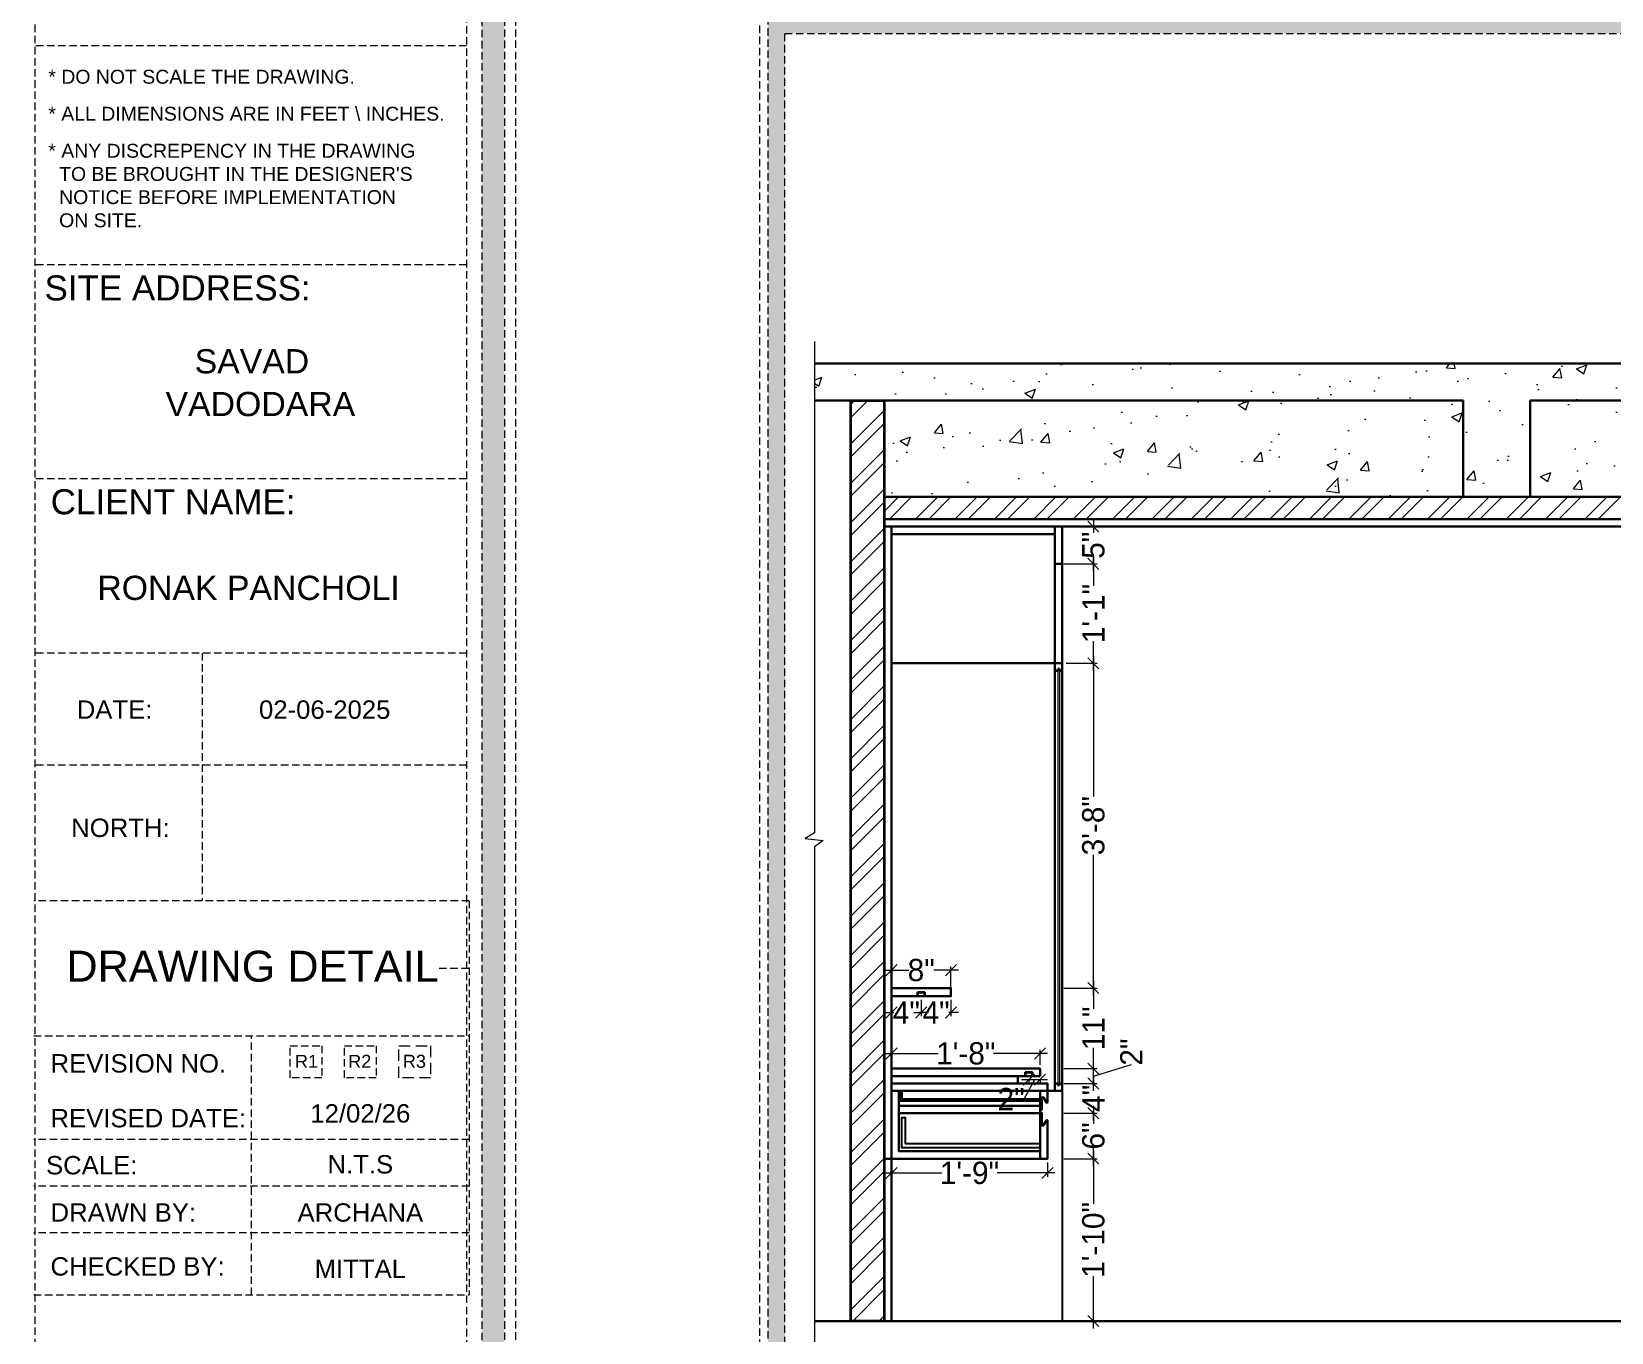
# Model space of a CAD drawing. Header units: millimetres. Extents: x 56222 to 3066687, y -650199 to -121287.
# Drawn here: x 141354.9 to 141567.7, y -185314.8 to -185139.6 of the extents above; entities that cross this region are included whole.
import ezdxf
from ezdxf.enums import TextEntityAlignment as Align

# ---------------------------------------------------------------- set-up
doc = ezdxf.new("R2010")
doc.units = ezdxf.units.MM
doc.header["$MEASUREMENT"] = 0
doc.header["$PDMODE"] = 35
doc.linetypes.add('DASHED', pattern=[0.75, 0.5, -0.25])
doc.linetypes.add('DASHEDX2', pattern=[1.5, 1, -0.5])
doc.layers.get('Defpoints').update_dxf_attribs({"color": 220})
doc.layers.add('AR HATCH-7', color=7, linetype='Continuous')
doc.layers.add('str coll', color=6, linetype='Continuous')
for name, color, linetype, lineweight in [('Dimension', 10, 'DASHEDX2', 20), ('FURNITURE', 32, 'Continuous', 9), ('furniture dimensions', 1, 'DASHED', 0), ('FURNITURE-1', 252, 'Continuous', 13), ('NAME PLATE', 7, 'Continuous', 25), ('SECTION ( SLAB PLine )', 104, 'Continuous', 30), ('Text', 7, 'Continuous', 15), ('wall', 7, 'Continuous', 30)]:
    doc.layers.add(name, color=color, linetype=linetype, lineweight=lineweight)
doc.layers.add('hatch', color=250, linetype='Continuous', lineweight=9, transparency=0.5)
doc.styles.add('Arial', font='arial.ttf')
doc.styles.add('century g', font='GOTHIC.TTF')
doc.dimstyles.new('Archana', dxfattribs={"dimtxt": 2, "dimasz": 0.75, "dimexe": 0.5, "dimexo": 0.5, "dimgap": 0, "dimtad": 0, "dimzin": 0, "dimdsep": 46, "dimlunit": 4, "dimtxsty": 'century g', "dimblk": 'OBLIQUE', "dimcen": 0, "dimdle": 1, "dimclrd": 256, "dimclre": 256, "dimclrt": 256, "dimadec": 0, "dimazin": 0, "dimtfac": 1, "dimtofl": 0, "dimtmove": 1, "dimatfit": 3, "dimfxl": 1, "dimfxlon": 1, "dimtolj": 1, "dimtzin": 0, "dimlwd": -1, "dimlwe": -1, "dimarcsym": 0})
pattern_1 = [(50, (2126.145, -1072.946), (14.34520365, -1.2550427), [1.5, -16.5]), (355, (2126.145, -1072.946), (-2.7750267, 15.0438427), [1.2, -13.2]), (100.4514445, (2127.34, -1073.051), (11.5701769, 13.7887998), [1.2748038, -14.0228422]), (46.1842, (2126.145, -1068.946), (21.3448266, -3.3103856), [2.25, -24.75]), (96.635635, (2127.924, -1069.222), (18.693239, 19.482372), [1.9122068, -21.0342752]), (351.184164, (2126.145, -1068.946), (18.693239, 19.482372), [1.8, -19.8]), (21, (2128.145, -1069.946), (11.93814104, -8.0523778), [1.5, -16.5]), (326, (2128.145, -1069.946), (4.8663066, 14.5030009), [1.2, -13.2]), (71.451445, (2129.14, -1070.617), (16.8044475, 6.45062306), [1.2748038, -14.0228422]), (37.5, (2126.145, -1072.9465), (0.24319711, 6.65787708), [0, -13.04, 0, -13.4, 0, -13.25]), (7.5, (2126.145, -1072.9465), (5.26139075, 7.88823424), [0, -7.64, 0, -12.74, 0, -5.05]), (327.5, (2121.685, -1072.9465), (10.67644872, -0.45109743), [0, -5, 0, -15.6, 0, -20.7]), (317.5, (2119.685, -1072.946), (11.6637234, 2.00209965), [0, -6.5, 0, -10.36, 0, -14.7])]

# ---------------------------------------------------------------- blocks, each defined once
blk = doc.blocks.new('aggerg')
at = {"layer": 'Dimension', "color": 42, "true_color": 0xd39e00}
blk.add_lwpolyline([(-1.41, 1.41), (1.41, 1.41), (1.41, -1.41), (-1.41, -1.41)], close=True, dxfattribs=at)
at = {"layer": 'NAME PLATE', "lineweight": 0, "insert": (-0.03, 0.62), "char_height": 1.151, "width": 2.2458, "attachment_point": 2, "style": 'Arial'}
blk.add_mtext('R3', dxfattribs=at)
blk = doc.blocks.new('_Oblique')
at = {"layer": 'wall', "color": 0, "lineweight": -2}
blk.add_line((-0.5, -0.5), (0.5, 0.5), dxfattribs=at)
blk = doc.blocks.new('*D547')
at = {"layer": 'Defpoints', "color": 0, "linetype": 'Continuous', "lineweight": 30, "transparency": 16777216}
for p in [(141470.73, -185291.4, 0.13), (141491.73, -185291.4, 0.13), (141491.73, -185293.32)]:
    blk.add_point(p, dxfattribs=at)
at = {"layer": 'furniture dimensions', "color": 5, "linetype": 'ByBlock', "transparency": 16777216}
blk.add_line((141470.73, -185291.9), (141470.73, -185293.82), dxfattribs=at)
at = {"layer": 'furniture dimensions', "color": 5, "linetype": 'Continuous', "transparency": 16777216}
for p, q in [((141491.73, -185291.9), (141491.73, -185293.82)), ((141469.73, -185293.32), (141477.51, -185293.32)), ((141492.73, -185293.32), (141484.95, -185293.32))]:
    blk.add_line(p, q, dxfattribs=at)
at = {"layer": 'furniture dimensions', "color": 5, "linetype": 'Continuous', "transparency": 16777216, "xscale": 1.5, "yscale": 1.5, "zscale": 1.5, "rotation": 180}
blk.add_blockref('_Oblique', (141470.73, -185293.32), dxfattribs=at)
at = {"layer": 'furniture dimensions', "color": 5, "linetype": 'Continuous', "transparency": 16777216, "xscale": 1.5, "yscale": 1.5, "zscale": 1.5}
blk.add_blockref('_Oblique', (141491.73, -185293.32), dxfattribs=at)
at = {"layer": 'furniture dimensions', "linetype": 'Continuous', "lineweight": 0, "transparency": 16777216, "insert": (141481.23, -185293.32), "char_height": 3, "attachment_point": 5, "style": 'century g'}
blk.add_mtext('\\A1;1\'-9"', dxfattribs=at)
blk = doc.blocks.new('*D548')
at = {"layer": 'Defpoints', "color": 0, "linetype": 'Continuous', "lineweight": 30, "transparency": 16777216}
for p in [(141491.73, -185291.4, 0.13), (141491.73, -185313.26, 0.13), (141497.92, -185313.26)]:
    blk.add_point(p, dxfattribs=at)
at = {"layer": 'furniture dimensions', "color": 5, "linetype": 'Continuous', "transparency": 16777216}
for p, q in [((141497.92, -185290.4), (141497.92, -185297.46)), ((141497.92, -185314.26), (141497.92, -185307.21)), ((141493.92, -185313.26), (141498.42, -185313.26))]:
    blk.add_line(p, q, dxfattribs=at)
at = {"layer": 'furniture dimensions', "color": 5, "linetype": 'ByBlock', "transparency": 16777216}
blk.add_line((141493.92, -185291.4), (141498.42, -185291.4), dxfattribs=at)
at = {"layer": 'furniture dimensions', "color": 5, "linetype": 'Continuous', "transparency": 16777216, "xscale": 1.5, "yscale": 1.5, "zscale": 1.5}
for p, rotation in [((141497.92, -185291.4), 90), ((141497.92, -185313.26), 270)]:
    blk.add_blockref('_Oblique', p, dxfattribs=dict(at, rotation=rotation))
at = {"layer": 'furniture dimensions', "linetype": 'Continuous', "lineweight": 0, "transparency": 16777216, "insert": (141497.92, -185302.33), "char_height": 3, "attachment_point": 5, "rotation": 90, "style": 'century g'}
blk.add_mtext('\\A1;1\'-10"', dxfattribs=at)
blk = doc.blocks.new('*D549')
at = {"layer": 'Defpoints', "color": 0, "linetype": 'Continuous', "lineweight": 30, "transparency": 16777216}
for p in [(141490.98, -185285.26, 0.13), (141497.92, -185285.26), (141491.73, -185291.4, 0.13)]:
    blk.add_point(p, dxfattribs=at)
at = {"layer": 'furniture dimensions', "color": 5, "linetype": 'Continuous', "transparency": 16777216}
for p, q in [((141497.92, -185284.26), (141497.92, -185286.72)), ((141493.92, -185285.26), (141498.42, -185285.26)), ((141497.92, -185292.4), (141497.92, -185289.94))]:
    blk.add_line(p, q, dxfattribs=at)
at = {"layer": 'furniture dimensions', "color": 5, "linetype": 'ByBlock', "transparency": 16777216}
blk.add_line((141493.92, -185291.4), (141498.42, -185291.4), dxfattribs=at)
at = {"layer": 'furniture dimensions', "color": 5, "linetype": 'Continuous', "transparency": 16777216, "xscale": 1.5, "yscale": 1.5, "zscale": 1.5}
for p, rotation in [((141497.92, -185285.26), 90), ((141497.92, -185291.4), 270)]:
    blk.add_blockref('_Oblique', p, dxfattribs=dict(at, rotation=rotation))
at = {"layer": 'furniture dimensions', "linetype": 'Continuous', "lineweight": 0, "transparency": 16777216, "insert": (141497.92, -185288.33), "char_height": 3, "attachment_point": 5, "rotation": 90, "style": 'century g'}
blk.add_mtext('\\A1;6"', dxfattribs=at)
blk = doc.blocks.new('*D550')
at = {"layer": 'Defpoints', "color": 0, "linetype": 'Continuous', "lineweight": 30, "transparency": 16777216}
for p in [(141488.07, -185281.26), (141497.92, -185281.26), (141488.07, -185285.26)]:
    blk.add_point(p, dxfattribs=at)
at = {"layer": 'furniture dimensions', "color": 5, "linetype": 'Continuous', "transparency": 16777216}
for p, q in [((141493.92, -185281.26), (141498.42, -185281.26)), ((141497.92, -185280.26), (141497.92, -185281.56)), ((141497.92, -185286.26), (141497.92, -185284.96))]:
    blk.add_line(p, q, dxfattribs=at)
at = {"layer": 'furniture dimensions', "color": 5, "linetype": 'ByBlock', "transparency": 16777216}
blk.add_line((141493.92, -185285.26), (141498.42, -185285.26), dxfattribs=at)
at = {"layer": 'furniture dimensions', "color": 5, "linetype": 'Continuous', "transparency": 16777216, "xscale": 1.5, "yscale": 1.5, "zscale": 1.5}
for p, rotation in [((141497.92, -185281.26), 90), ((141497.92, -185285.26), 270)]:
    blk.add_blockref('_Oblique', p, dxfattribs=dict(at, rotation=rotation))
at = {"layer": 'furniture dimensions', "linetype": 'Continuous', "lineweight": 0, "transparency": 16777216, "insert": (141497.92, -185283.26), "char_height": 3, "attachment_point": 5, "rotation": 90, "style": 'century g'}
blk.add_mtext('\\A1;4"', dxfattribs=at)
blk = doc.blocks.new('*D551')
at = {"layer": 'Defpoints', "color": 0, "linetype": 'Continuous', "lineweight": 30, "transparency": 16777216}
for p in [(141483.57, -185279.26), (141497.92, -185279.26), (141483.57, -185281.26)]:
    blk.add_point(p, dxfattribs=at)
at = {"layer": 'furniture dimensions', "color": 5, "linetype": 'Continuous', "transparency": 16777216}
for p, q in [((141493.92, -185279.26), (141498.42, -185279.26)), ((141497.92, -185282.26), (141497.92, -185278.26)), ((141497.92, -185280.26), (141503.03, -185278.72))]:
    blk.add_line(p, q, dxfattribs=at)
at = {"layer": 'furniture dimensions', "color": 5, "linetype": 'ByBlock', "transparency": 16777216}
blk.add_line((141493.92, -185281.26), (141498.42, -185281.26), dxfattribs=at)
at = {"layer": 'furniture dimensions', "color": 5, "linetype": 'Continuous', "transparency": 16777216, "xscale": 1.5, "yscale": 1.5, "zscale": 1.5}
for p, rotation in [((141497.92, -185279.26), 90), ((141497.92, -185281.26), 270)]:
    blk.add_blockref('_Oblique', p, dxfattribs=dict(at, rotation=rotation))
at = {"layer": 'furniture dimensions', "linetype": 'Continuous', "lineweight": 0, "transparency": 16777216, "insert": (141503.03, -185277.03), "char_height": 3, "attachment_point": 5, "rotation": 90, "style": 'century g'}
blk.add_mtext('\\A1;2"', dxfattribs=at)
blk = doc.blocks.new('*D552')
at = {"layer": 'Defpoints', "color": 0, "linetype": 'Continuous', "lineweight": 30, "transparency": 16777216}
for p in [(141478.73, -185268.41), (141497.92, -185268.41), (141483.57, -185279.26)]:
    blk.add_point(p, dxfattribs=at)
at = {"layer": 'furniture dimensions', "color": 5, "linetype": 'Continuous', "transparency": 16777216}
for p, q in [((141493.92, -185268.41), (141498.42, -185268.41)), ((141497.92, -185267.41), (141497.92, -185271.22)), ((141497.92, -185280.26), (141497.92, -185276.45))]:
    blk.add_line(p, q, dxfattribs=at)
at = {"layer": 'furniture dimensions', "color": 5, "linetype": 'ByBlock', "transparency": 16777216}
blk.add_line((141493.92, -185279.26), (141498.42, -185279.26), dxfattribs=at)
at = {"layer": 'furniture dimensions', "color": 5, "linetype": 'Continuous', "transparency": 16777216, "xscale": 1.5, "yscale": 1.5, "zscale": 1.5}
for p, rotation in [((141497.92, -185268.41), 90), ((141497.92, -185279.26), 270)]:
    blk.add_blockref('_Oblique', p, dxfattribs=dict(at, rotation=rotation))
at = {"layer": 'furniture dimensions', "linetype": 'Continuous', "lineweight": 0, "transparency": 16777216, "insert": (141497.92, -185273.84), "char_height": 3, "attachment_point": 5, "rotation": 90, "style": 'century g'}
blk.add_mtext('\\A1;11"', dxfattribs=at)
blk = doc.blocks.new('*D553')
at = {"layer": 'Defpoints', "color": 0, "linetype": 'Continuous', "lineweight": 30, "transparency": 16777216}
for p in [(141493.73, -185224.66, 0.13), (141497.92, -185224.66), (141493.92, -185268.41, 0.13)]:
    blk.add_point(p, dxfattribs=at)
at = {"layer": 'furniture dimensions', "color": 5, "linetype": 'Continuous', "transparency": 16777216}
for p, q in [((141494.23, -185224.66), (141498.42, -185224.66)), ((141497.92, -185223.66), (141497.92, -185242.59)), ((141497.92, -185269.41), (141497.92, -185250.48))]:
    blk.add_line(p, q, dxfattribs=at)
at = {"layer": 'furniture dimensions', "color": 5, "linetype": 'ByBlock', "transparency": 16777216}
blk.add_line((141494.42, -185268.41), (141498.42, -185268.41), dxfattribs=at)
at = {"layer": 'furniture dimensions', "color": 5, "linetype": 'Continuous', "transparency": 16777216, "xscale": 1.5, "yscale": 1.5, "zscale": 1.5}
for p, rotation in [((141497.92, -185224.66), 90), ((141497.92, -185268.41), 270)]:
    blk.add_blockref('_Oblique', p, dxfattribs=dict(at, rotation=rotation))
at = {"layer": 'furniture dimensions', "linetype": 'Continuous', "lineweight": 0, "transparency": 16777216, "insert": (141497.92, -185246.54), "char_height": 3, "attachment_point": 5, "rotation": 90, "style": 'century g'}
blk.add_mtext('\\A1;3\'-8"', dxfattribs=at)
blk = doc.blocks.new('*D554')
at = {"layer": 'Defpoints', "color": 0, "linetype": 'Continuous', "lineweight": 30, "transparency": 16777216}
for p in [(141493.73, -185211.26, 0.13), (141497.92, -185211.26), (141493.73, -185224.66, 0.13)]:
    blk.add_point(p, dxfattribs=at)
at = {"layer": 'furniture dimensions', "color": 5, "linetype": 'Continuous', "transparency": 16777216}
for p, q in [((141494.23, -185211.26), (141498.42, -185211.26)), ((141497.92, -185210.26), (141497.92, -185214.24)), ((141497.92, -185225.66), (141497.92, -185221.68))]:
    blk.add_line(p, q, dxfattribs=at)
at = {"layer": 'furniture dimensions', "color": 5, "linetype": 'ByBlock', "transparency": 16777216}
blk.add_line((141494.23, -185224.66), (141498.42, -185224.66), dxfattribs=at)
at = {"layer": 'furniture dimensions', "color": 5, "linetype": 'Continuous', "transparency": 16777216, "xscale": 1.5, "yscale": 1.5, "zscale": 1.5}
for p, rotation in [((141497.92, -185211.26), 90), ((141497.92, -185224.66), 270)]:
    blk.add_blockref('_Oblique', p, dxfattribs=dict(at, rotation=rotation))
at = {"layer": 'furniture dimensions', "linetype": 'Continuous', "lineweight": 0, "transparency": 16777216, "insert": (141497.92, -185217.96), "char_height": 3, "attachment_point": 5, "rotation": 90, "style": 'century g'}
blk.add_mtext('\\A1;1\'-1"', dxfattribs=at)
blk = doc.blocks.new('*D555')
at = {"layer": 'Defpoints', "color": 0, "linetype": 'Continuous', "lineweight": 30, "transparency": 16777216}
for p in [(141493.23, -185206.26, 0.13), (141497.92, -185206.26), (141493.23, -185211.26, 0.13)]:
    blk.add_point(p, dxfattribs=at)
at = {"layer": 'furniture dimensions', "color": 5, "linetype": 'Continuous', "transparency": 16777216}
for p, q in [((141497.92, -185205.26), (141497.92, -185207.09)), ((141493.92, -185206.26), (141498.42, -185206.26)), ((141497.92, -185212.26), (141497.92, -185210.43))]:
    blk.add_line(p, q, dxfattribs=at)
at = {"layer": 'furniture dimensions', "color": 5, "linetype": 'ByBlock', "transparency": 16777216}
blk.add_line((141493.92, -185211.26), (141498.42, -185211.26), dxfattribs=at)
at = {"layer": 'furniture dimensions', "color": 5, "linetype": 'Continuous', "transparency": 16777216, "xscale": 1.5, "yscale": 1.5, "zscale": 1.5}
for p, rotation in [((141497.92, -185206.26), 90), ((141497.92, -185211.26), 270)]:
    blk.add_blockref('_Oblique', p, dxfattribs=dict(at, rotation=rotation))
at = {"layer": 'furniture dimensions', "linetype": 'Continuous', "lineweight": 0, "transparency": 16777216, "insert": (141497.92, -185208.76), "char_height": 3, "attachment_point": 5, "rotation": 90, "style": 'century g'}
blk.add_mtext('\\A1;5"', dxfattribs=at)
blk = doc.blocks.new('*D685')
at = {"layer": 'Defpoints', "color": 0, "linetype": 'Continuous', "lineweight": 30, "transparency": 16777216}
for p in [(141478.73, -185266), (141470.73, -185269.51, 0.13), (141478.73, -185269.51, 0.13)]:
    blk.add_point(p, dxfattribs=at)
at = {"layer": 'furniture dimensions', "color": 5, "linetype": 'Continuous', "transparency": 16777216}
for p, q in [((141469.73, -185266), (141473.05, -185266)), ((141479.73, -185266), (141476.41, -185266)), ((141478.73, -185269.01), (141478.73, -185265.5))]:
    blk.add_line(p, q, dxfattribs=at)
at = {"layer": 'furniture dimensions', "color": 5, "linetype": 'ByBlock', "transparency": 16777216}
blk.add_line((141470.73, -185269.01), (141470.73, -185265.5), dxfattribs=at)
at = {"layer": 'furniture dimensions', "color": 5, "linetype": 'Continuous', "transparency": 16777216, "xscale": 1.5, "yscale": 1.5, "zscale": 1.5, "rotation": 180}
blk.add_blockref('_Oblique', (141470.73, -185266), dxfattribs=at)
at = {"layer": 'furniture dimensions', "color": 5, "linetype": 'Continuous', "transparency": 16777216, "xscale": 1.5, "yscale": 1.5, "zscale": 1.5}
blk.add_blockref('_Oblique', (141478.73, -185266), dxfattribs=at)
at = {"layer": 'furniture dimensions', "linetype": 'Continuous', "lineweight": 0, "transparency": 16777216, "insert": (141474.73, -185266), "char_height": 3, "attachment_point": 5, "style": 'century g'}
blk.add_mtext('\\A1;8"', dxfattribs=at)
blk = doc.blocks.new('*D686')
at = {"layer": 'Defpoints', "color": 0, "linetype": 'Continuous', "lineweight": 30, "transparency": 16777216}
for p in [(141470.73, -185269.51, 0.13), (141474.73, -185269.51, 0.13), (141474.73, -185271.7)]:
    blk.add_point(p, dxfattribs=at)
at = {"layer": 'furniture dimensions', "color": 5, "linetype": 'ByBlock', "transparency": 16777216}
blk.add_line((141470.73, -185270.01), (141470.73, -185272.2), dxfattribs=at)
at = {"layer": 'furniture dimensions', "color": 5, "linetype": 'Continuous', "transparency": 16777216}
for p, q in [((141474.73, -185270.01), (141474.73, -185272.2)), ((141469.73, -185271.7), (141471.03, -185271.7)), ((141475.73, -185271.7), (141474.43, -185271.7))]:
    blk.add_line(p, q, dxfattribs=at)
at = {"layer": 'furniture dimensions', "color": 5, "linetype": 'Continuous', "transparency": 16777216, "xscale": 1.5, "yscale": 1.5, "zscale": 1.5, "rotation": 180}
blk.add_blockref('_Oblique', (141470.73, -185271.7), dxfattribs=at)
at = {"layer": 'furniture dimensions', "color": 5, "linetype": 'Continuous', "transparency": 16777216, "xscale": 1.5, "yscale": 1.5, "zscale": 1.5}
blk.add_blockref('_Oblique', (141474.73, -185271.7), dxfattribs=at)
at = {"layer": 'furniture dimensions', "linetype": 'Continuous', "lineweight": 0, "transparency": 16777216, "insert": (141472.73, -185271.7), "char_height": 3, "attachment_point": 5, "style": 'century g'}
blk.add_mtext('\\A1;4"', dxfattribs=at)
blk = doc.blocks.new('*D687')
at = {"layer": 'Defpoints', "color": 0, "linetype": 'Continuous', "lineweight": 30, "transparency": 16777216}
for p in [(141474.73, -185269.51, 0.13), (141478.73, -185269.51, 0.13), (141478.73, -185271.7)]:
    blk.add_point(p, dxfattribs=at)
at = {"layer": 'furniture dimensions', "color": 5, "linetype": 'ByBlock', "transparency": 16777216}
blk.add_line((141474.73, -185270.01), (141474.73, -185272.2), dxfattribs=at)
at = {"layer": 'furniture dimensions', "color": 5, "linetype": 'Continuous', "transparency": 16777216}
for p, q in [((141478.73, -185270.01), (141478.73, -185272.2)), ((141473.73, -185271.7), (141475.03, -185271.7)), ((141479.73, -185271.7), (141478.43, -185271.7))]:
    blk.add_line(p, q, dxfattribs=at)
at = {"layer": 'furniture dimensions', "color": 5, "linetype": 'Continuous', "transparency": 16777216, "xscale": 1.5, "yscale": 1.5, "zscale": 1.5, "rotation": 180}
blk.add_blockref('_Oblique', (141474.73, -185271.7), dxfattribs=at)
at = {"layer": 'furniture dimensions', "color": 5, "linetype": 'Continuous', "transparency": 16777216, "xscale": 1.5, "yscale": 1.5, "zscale": 1.5}
blk.add_blockref('_Oblique', (141478.73, -185271.7), dxfattribs=at)
at = {"layer": 'furniture dimensions', "linetype": 'Continuous', "lineweight": 0, "transparency": 16777216, "insert": (141476.73, -185271.7), "char_height": 3, "attachment_point": 5, "style": 'century g'}
blk.add_mtext('\\A1;4"', dxfattribs=at)
blk = doc.blocks.new('*D688')
at = {"layer": 'Defpoints', "color": 0, "linetype": 'Continuous', "lineweight": 30, "transparency": 16777216}
for p in [(141489.23, -185280.29, 0.13), (141489.23, -185280.75), (141490.73, -185280.26, 0.13)]:
    blk.add_point(p, dxfattribs=at)
at = {"layer": 'furniture dimensions', "color": 5, "linetype": 'Continuous', "transparency": 16777216}
for p, q in [((141491.73, -185280.75), (141488.23, -185280.75)), ((141489.98, -185280.75), (141488.53, -185283.36)), ((141489.23, -185280.76), (141489.23, -185281.25))]:
    blk.add_line(p, q, dxfattribs=at)
at = {"layer": 'furniture dimensions', "color": 5, "linetype": 'ByBlock', "transparency": 16777216}
blk.add_line((141490.73, -185280.75), (141490.73, -185281.25), dxfattribs=at)
at = {"layer": 'furniture dimensions', "color": 5, "linetype": 'Continuous', "transparency": 16777216, "xscale": 1.5, "yscale": 1.5, "zscale": 1.5, "rotation": 180}
blk.add_blockref('_Oblique', (141489.23, -185280.75), dxfattribs=at)
at = {"layer": 'furniture dimensions', "color": 5, "linetype": 'Continuous', "transparency": 16777216, "xscale": 1.5, "yscale": 1.5, "zscale": 1.5}
blk.add_blockref('_Oblique', (141490.73, -185280.75), dxfattribs=at)
at = {"layer": 'furniture dimensions', "linetype": 'Continuous', "lineweight": 0, "transparency": 16777216, "insert": (141486.84, -185283.36), "char_height": 3, "attachment_point": 5, "style": 'century g'}
blk.add_mtext('\\A1;2"', dxfattribs=at)
blk = doc.blocks.new('*D689')
at = {"layer": 'Defpoints', "color": 0, "linetype": 'Continuous', "lineweight": 30, "transparency": 16777216}
for p in [(141490.73, -185277.22), (141470.73, -185279.26, 0.13), (141490.73, -185279.26, 0.13)]:
    blk.add_point(p, dxfattribs=at)
at = {"layer": 'furniture dimensions', "color": 5, "linetype": 'Continuous', "transparency": 16777216}
for p, q in [((141469.73, -185277.22), (141477.01, -185277.22)), ((141491.73, -185277.22), (141484.45, -185277.22)), ((141490.73, -185278.76), (141490.73, -185276.72))]:
    blk.add_line(p, q, dxfattribs=at)
at = {"layer": 'furniture dimensions', "color": 5, "linetype": 'ByBlock', "transparency": 16777216}
blk.add_line((141470.73, -185278.76), (141470.73, -185276.72), dxfattribs=at)
at = {"layer": 'furniture dimensions', "color": 5, "linetype": 'Continuous', "transparency": 16777216, "xscale": 1.5, "yscale": 1.5, "zscale": 1.5, "rotation": 180}
blk.add_blockref('_Oblique', (141470.73, -185277.22), dxfattribs=at)
at = {"layer": 'furniture dimensions', "color": 5, "linetype": 'Continuous', "transparency": 16777216, "xscale": 1.5, "yscale": 1.5, "zscale": 1.5}
blk.add_blockref('_Oblique', (141490.73, -185277.22), dxfattribs=at)
at = {"layer": 'furniture dimensions', "linetype": 'Continuous', "lineweight": 0, "transparency": 16777216, "insert": (141480.73, -185277.22), "char_height": 3, "attachment_point": 5, "style": 'century g'}
blk.add_mtext('\\A1;1\'-8"', dxfattribs=at)

msp = doc.modelspace()

# ---------------------------------------------------------------- hatches: boundary and pattern name
at = {"layer": 'AR HATCH-7', "lineweight": 18, "true_color": 0x939598, "transparency": 33554687}
h = msp.add_hatch(dxfattribs=at)
h.set_pattern_fill('ANSI32', color=252, scale=10)
h.set_pattern_definition([(45, (2126.145, -1069.9465), (-2.65165043, 2.65165043), []), (45, (2127.913, -1069.9465), (-2.65165043, 2.65165043), [])])
h.paths.add_polyline_path([(141469.73, -185189.26), (141465.23, -185189.26), (141465.23, -185313.26), (141469.73, -185313.26), (141469.73, -185281.26)])
at = {"layer": 'Dimension', "true_color": 0xd39e00}
h = msp.add_hatch(color=42, dxfattribs=at)
h.paths.add_polyline_path([(140986.15, -185097.29), (140986.15, -185401.68), (141418.59, -185401.68), (141418.59, -185097.29)])
h.paths.add_polyline_path([(140989.19, -185100.33), (141415.55, -185100.33), (141415.55, -185398.64), (140989.19, -185398.64)], flags=16)
h = msp.add_hatch(color=42, dxfattribs=at)
h.paths.add_polyline_path([(141454.11, -185137.56), (141454.11, -185363.63), (141775.29, -185363.63), (141775.29, -185137.56)])
h.paths.add_polyline_path([(141456.37, -185139.81), (141773.03, -185139.81), (141773.03, -185361.37), (141456.37, -185361.37)], flags=16)
at = {"layer": 'FURNITURE', "lineweight": 20, "true_color": 0x636466}
h = msp.add_hatch(dxfattribs=at)
h.set_pattern_fill('AR-CONC', color=251)
h.set_pattern_definition([(50, (12005.3206, -203739.552), (7.17260183, -0.62752135), [0.75, -8.25]), (355, (12005.3206, -203739.552), (-1.38751334, 7.52192134), [0.6, -6.6]), (100.4514445, (12005.918, -203739.604), (5.78508847, 6.8943999), [0.6374019, -7.0114211]), (46.1842, (12005.321, -203737.552), (10.6724133, -1.6551928), [1.125, -12.375]), (96.6356355, (12006.21, -203737.69), (9.34661946, 9.741186), [0.9561034, -10.5171376]), (351.184164, (12005.321, -203737.552), (9.34661945, 9.741186), [0.9, -9.9]), (21, (12006.3206, -203738.052), (5.96907052, -4.0261889), [0.75, -8.25]), (326, (12006.3206, -203738.052), (2.4331533, 7.25150045), [0.6, -6.6]), (71.451445, (12006.818, -203738.3874), (8.40222377, 3.22531153), [0.6374019, -7.0114211]), (37.5, (12005.3206, -203739.552), (0.121598553, 3.32893854), [0, -6.52, 0, -6.7, 0, -6.625]), (7.5, (12005.3206, -203739.552), (2.63069537, 3.94411712), [0, -3.82, 0, -6.37, 0, -2.525]), (327.5, (12003.0906, -203739.552), (5.33822436, -0.22554872), [0, -2.5, 0, -7.8, 0, -10.35]), (317.5, (12002.0906, -203739.552), (5.8318617, 1.00104982), [0, -3.25, 0, -5.18, 0, -7.35])])
h.paths.add_polyline_path([(141408.48, -185216.84), (141403.96, -185216.84), (141403.96, -185216.87)])
h.paths.add_polyline_path([(141289.51, -185189.84), (141289.52, -185184.84), (141250.96, -185184.84), (141250.96, -185202.84), (141259.96, -185202.84), (141259.95, -185189.85)])
h = msp.add_hatch(dxfattribs=at)
h.set_pattern_fill('AR-CONC', color=251)
h.set_pattern_definition([(50, (11895.088, -203726.552), (7.17260183, -0.62752135), [0.75, -8.25]), (355, (11895.088, -203726.552), (-1.38751334, 7.52192134), [0.6, -6.6]), (100.4514445, (11895.686, -203726.604), (5.78508847, 6.8943999), [0.6374019, -7.0114211]), (46.1842, (11895.088, -203724.552), (10.6724133, -1.6551928), [1.125, -12.375]), (96.6356355, (11895.978, -203724.69), (9.34661946, 9.741186), [0.9561034, -10.5171376]), (351.184164, (11895.088, -203724.552), (9.34661945, 9.741186), [0.9, -9.9]), (21, (11896.088, -203725.052), (5.96907052, -4.0261889), [0.75, -8.25]), (326, (11896.088, -203725.052), (2.4331533, 7.25150045), [0.6, -6.6]), (71.451445, (11896.5856, -203725.3874), (8.40222377, 3.22531153), [0.6374019, -7.0114211]), (37.5, (11895.0882, -203726.552), (0.121598553, 3.32893854), [0, -6.52, 0, -6.7, 0, -6.625]), (7.5, (11895.088, -203726.552), (2.63069537, 3.94411712), [0, -3.82, 0, -6.37, 0, -2.525]), (327.5, (11892.8582, -203726.552), (5.33822436, -0.22554872), [0, -2.5, 0, -7.8, 0, -10.35]), (317.5, (11891.858, -203726.552), (5.8318617, 1.00104982), [0, -3.25, 0, -5.18, 0, -7.35])])
h.paths.add_polyline_path([(141455.24, -185203.84), (141450.71, -185203.84), (141450.71, -185203.87)])
h.paths.add_polyline_path([(141347.25, -185202.84), (141347.25, -185184.84), (141302.19, -185184.84), (141302.19, -185202.84), (141306.71, -185202.84), (141306.71, -185202.85)])
at = {"layer": 'FURNITURE-1', "lineweight": 18, "true_color": 0xc7c8ca}
h = msp.add_hatch(dxfattribs=at)
h.set_pattern_fill('AR-CONC', color=9, scale=2)
h.set_pattern_definition(pattern_1)
h.paths.add_polyline_path([(141718.26, -185184.26), (141460.35, -185184.26), (141460.35, -185189.26), (141547.73, -185189.26), (141547.73, -185202.26), (141556.73, -185202.26), (141556.73, -185189.26), (141718.26, -185189.26)])
h = msp.add_hatch(dxfattribs=at)
h.set_pattern_fill('AR-CONC', color=9, scale=2)
h.set_pattern_definition(pattern_1)
h.paths.add_polyline_path([(141701.73, -185189.26), (141556.73, -185189.26), (141556.73, -185202.26), (141701.73, -185202.26)])
h.paths.add_polyline_path([(141547.73, -185189.26), (141469.73, -185189.26), (141469.73, -185202.26), (141547.73, -185202.26)])
at = {"layer": 'FURNITURE-1', "lineweight": 18, "transparency": 33554572}
h = msp.add_hatch(dxfattribs=at)
h.set_pattern_fill('ANSI32', color=6, scale=10)
h.set_pattern_definition([(45, (2126.145, -1072.9465), (-2.65165043, 2.65165043), []), (45, (2127.913, -1072.9465), (-2.65165043, 2.65165043), [])])
h.paths.add_polyline_path([(141701.73, -185202.26), (141469.73, -185202.26), (141469.73, -185205.26), (141701.73, -185205.26)])

# ---------------------------------------------------------------- linework, layer by layer
at = {"layer": 'Dimension', "color": 42, "true_color": 0xd39e00}
for p, q in [((141413.5, -185141.48, 0.13), (141355.39, -185141.48, 0.13)), ((141413.5, -185171.01, 0.13), (141355.39, -185171.01, 0.13)), ((141413.5, -185199.81, 0.13), (141355.39, -185199.81, 0.13)), ((141413.5, -185223.28, 0.13), (141355.39, -185223.28, 0.13)), ((141377.87, -185223.28, 0.13), (141377.87, -185256.64, 0.13)), ((141413.5, -185238.38, 0.13), (141355.39, -185238.38, 0.13)), ((141413.85, -185256.64, 0.13), (141355.21, -185256.64, 0.13)), ((141413.85, -185256.64, 0.13), (141413.85, -185309.75, 0.13)), ((141409.8, -185265.75, 0.13), (141413.85, -185265.75, 0.13)), ((141355.21, -185274.85, 0.13), (141413.85, -185274.85, 0.13)), ((141384.53, -185309.75, 0.13), (141384.53, -185274.85, 0.13)), ((141413.85, -185288.81, 0.13), (141355.21, -185288.81, 0.13)), ((141413.85, -185295.1, 0.13), (141355.21, -185295.1, 0.13)), ((141413.85, -185301.39, 0.13), (141355.21, -185301.39, 0.13)), ((141355.21, -185309.75, 0.13), (141413.85, -185309.75, 0.13))]:
    msp.add_line(p, q, dxfattribs=at)
at = {"layer": 'Dimension', "color": 42, "true_color": 0xd39e00, "elevation": 0.13}
for points in [[(140984.63, -185095.78), (141420.1, -185095.78), (141420.1, -185403.19), (140984.63, -185403.19)], [(140986.15, -185097.29), (141418.59, -185097.29), (141418.59, -185401.68), (140986.15, -185401.68)], [(140989.19, -185100.33), (141415.55, -185100.33), (141415.55, -185398.64), (140989.19, -185398.64)], [(141355.39, -185396.14), (141355.39, -185102.83), (141413.5, -185102.83), (141413.5, -185396.14)], [(141452.99, -185136.43), (141776.41, -185136.43), (141776.41, -185364.75), (141452.99, -185364.75)], [(141454.11, -185137.56), (141775.29, -185137.56), (141775.29, -185363.63), (141454.11, -185363.63)], [(141456.37, -185139.81), (141773.03, -185139.81), (141773.03, -185361.37), (141456.37, -185361.37)], [(141389.72, -185276.2), (141394, -185276.2), (141394, -185280.48), (141389.72, -185280.48)], [(141397.05, -185276.2), (141401.33, -185276.2), (141401.33, -185280.48), (141397.05, -185280.48)]]:
    msp.add_lwpolyline(points, close=True, dxfattribs=at)
at = {"layer": 'FURNITURE', "lineweight": 30, "ltscale": 0.4}
for p, q in [((141470.73, -185290.4, 0.13), (141470.73, -185206.26, 0.13)), ((141492.73, -185211.26, 0.13), (141493.73, -185211.26, 0.13)), ((141492.73, -185224.66, 0.13), (141470.73, -185224.66, 0.13)), ((141492.73, -185224.66, 0.13), (141492.73, -185282.26, 0.13)), ((141493.73, -185224.66, 0.13), (141493.73, -185282.26, 0.13)), ((141493.73, -185224.66, 0.13), (141493.73, -185282.26, 0.13)), ((141470.73, -185291.4, 0.13), (141469.73, -185291.4, 0.13)), ((141470.73, -185291.4, 0.13), (141470.73, -185313.26, 0.13))]:
    msp.add_line(p, q, dxfattribs=at)
at = {"layer": 'FURNITURE', "lineweight": 30}
for p, q in [((141493.73, -185224.66, 0.13), (141492.73, -185224.66, 0.13)), ((141493.73, -185224.66, 0.13), (141493.73, -185281.76, 0.13)), ((141492.73, -185225.16, 0.13), (141492.73, -185281.76, 0.13)), ((141475.23, -185268.97, 0.13), (141474.23, -185268.97, 0.13)), ((141474.23, -185268.97, 0.13), (141474.23, -185269.47, 0.13)), ((141475.23, -185268.97, 0.13), (141475.23, -185269.47, 0.13)), ((141489.72, -185279.76, 0.13), (141488.72, -185279.76, 0.13)), ((141488.72, -185279.76, 0.13), (141488.72, -185280.26, 0.13)), ((141489.72, -185279.76, 0.13), (141489.72, -185280.26, 0.13)), ((141487.73, -185280.26, 0.13), (141487.73, -185281.26, 0.13)), ((141492.73, -185281.26, 0.13), (141492.73, -185282.26, 0.13)), ((141492.73, -185281.26, 0.13), (141492.73, -185281.26, 0.13)), ((141492.73, -185281.26, 0.13), (141492.73, -185281.26, 0.13)), ((141492.73, -185281.26, 0.13), (141492.73, -185282.26, 0.13)), ((141493.73, -185282.26, 0.13), (141492.73, -185282.26, 0.13)), ((141492.73, -185282.26, 0.13), (141492.73, -185282.26, 0.13))]:
    msp.add_line(p, q, dxfattribs=at)
at = {"layer": 'FURNITURE', "linetype": 'ByBlock', "lineweight": 30}
for p, q in [((141493.35, -185225.41, 0.13), (141493.11, -185225.41, 0.13)), ((141493.11, -185225.41, 0.13), (141493.11, -185225.66, 0.13)), ((141493.35, -185225.66, 0.13), (141493.35, -185225.41, 0.13)), ((141493.11, -185281.51, 0.13), (141493.11, -185281.26, 0.13)), ((141493.35, -185281.51, 0.13), (141493.11, -185281.51, 0.13)), ((141493.35, -185281.26, 0.13), (141493.35, -185281.51, 0.13)), ((141493.59, -185282.26, 0.13), (141491.73, -185282.26, 0.13))]:
    msp.add_line(p, q, dxfattribs=at)
at = {"layer": 'FURNITURE', "color": 18, "lineweight": 25, "ltscale": 0.4, "true_color": 0x000000}
msp.add_line((141493.73, -185282.26, 0.13), (141493.73, -185313.26, 0.13), dxfattribs=at)
at = {"layer": 'FURNITURE', "lineweight": 30, "ltscale": 0.4, "elevation": 0.13}
for points in [[(141470.73, -185313.26), (141470.73, -185313.26), (141469.73, -185313.26), (141469.73, -185206.26)], [(141493.73, -185224.66), (141493.73, -185282.26)]]:
    msp.add_lwpolyline(points, dxfattribs=at)
for points in [[(141470.73, -185207.26), (141492.73, -185207.26), (141492.73, -185206.26), (141470.73, -185206.26)], [(141492.73, -185224.66), (141493.73, -185224.66), (141493.73, -185206.26), (141492.73, -185206.26)]]:
    msp.add_lwpolyline(points, close=True, dxfattribs=at)
at = {"layer": 'FURNITURE', "linetype": 'ByBlock', "lineweight": 30, "elevation": 0.13}
for points in [[(141493.11, -185225.66), (141492.73, -185225.66), (141492.73, -185224.66), (141493.73, -185224.66), (141493.73, -185225.66), (141493.35, -185225.66)], [(141493.11, -185281.26), (141492.73, -185281.26), (141492.73, -185282.26), (141493.73, -185282.26), (141493.73, -185281.26), (141493.35, -185281.26)], [(141493.73, -185282.26), (141493.33, -185282.26)], [(141493.73, -185282.26), (141493.59, -185282.26)]]:
    msp.add_lwpolyline(points, dxfattribs=at)
at = {"layer": 'FURNITURE', "lineweight": 30, "elevation": 0.13}
for points in [[(141470.73, -185269.51), (141478.73, -185269.51), (141478.73, -185268.41), (141470.73, -185268.41)], [(141490.73, -185280.26), (141470.73, -185280.26), (141470.73, -185279.26), (141490.73, -185279.26)], [(141470.73, -185282.26), (141491.73, -185282.26), (141491.73, -185281.26), (141470.73, -185281.26)], [(141471.73, -185282.26), (141471.73, -185290.4), (141490.73, -185290.4), (141490.73, -185291.4), (141470.73, -185291.4), (141470.73, -185283.4), (141470.73, -185283.4), (141470.73, -185282.26)], [(141471.73, -185284.26), (141490.73, -185284.26), (141490.73, -185285.26), (141471.73, -185285.26)]]:
    msp.add_lwpolyline(points, close=True, dxfattribs=at)
at = {"layer": 'FURNITURE', "color": 3, "lineweight": 30, "elevation": 0.13}
for points in [[(141475.18, -185269.01), (141474.28, -185269.01), (141474.28, -185269.51), (141475.18, -185269.51)], [(141489.68, -185279.79), (141488.77, -185279.79), (141488.77, -185280.29), (141489.68, -185280.29)]]:
    msp.add_lwpolyline(points, close=True, dxfattribs=at)
at = {"layer": 'FURNITURE', "lineweight": 25, "elevation": 0.13}
for points in [[(141490.73, -185283.36), (141472.16, -185283.36), (141472.16, -185282.26), (141471.91, -185282.26), (141471.91, -185283.61), (141490.73, -185283.61)], [(141490.73, -185289.4), (141472.61, -185289.4), (141472.61, -185285.9), (141472.09, -185285.9), (141472.09, -185289.9), (141490.73, -185289.9)]]:
    msp.add_lwpolyline(points, dxfattribs=at)
at = {"layer": 'FURNITURE', "lineweight": 30, "elevation": 0.13}
for points in [[(141490.98, -185284.81), (141490.73, -185284.81), (141490.73, -185282.26), (141491.73, -185282.26), (141491.73, -185283.8, -0.800988), (141491.61, -185283.82), (141491.2, -185283.16, 0.668903), (141490.98, -185283.2), (141490.98, -185284.81)], [(141490.98, -185286.86), (141490.98, -185285.26), (141490.73, -185285.26), (141490.73, -185291.4), (141491.73, -185291.4), (141491.73, -185286.26, 0.800988), (141491.61, -185286.23), (141491.2, -185286.89, -0.668903), (141490.98, -185286.86)]]:
    msp.add_lwpolyline(points, format="xyb", dxfattribs=at)
at = {"layer": 'furniture dimensions', "color": 4, "linetype": 'ByBlock'}
for p, q in [((141493.11, -185225.41, 0.13), (141493.11, -185281.26, 0.13)), ((141493.35, -185225.41, 0.13), (141493.35, -185281.51, 0.13))]:
    msp.add_line(p, q, dxfattribs=at)
at = {"layer": 'hatch', "lineweight": 35, "transparency": 33554687, "elevation": 0.13}
msp.add_lwpolyline([(141465.23, -185189.26), (141469.73, -185189.26), (141469.73, -185313.26), (141465.23, -185313.26)], close=True, dxfattribs=at)
at = {"layer": 'SECTION ( SLAB PLine )', "color": 1}
for p, q in [((141460.35, -185184.26, 0.13), (141718.26, -185184.26, 0.13)), ((141460.45, -185189.26, 0.13), (141547.73, -185189.26, 0.13)), ((141556.73, -185189.26, 0.13), (141718.26, -185189.26, 0.13)), ((141469.73, -185202.26, 0.13), (141701.73, -185202.26, 0.13)), ((141460.35, -185313.26, 0.13), (141718.26, -185313.26, 0.13))]:
    msp.add_line(p, q, dxfattribs=at)
at = {"layer": 'SECTION ( SLAB PLine )', "color": 1, "elevation": 0.13}
msp.add_lwpolyline([(141556.73, -185189.26), (141556.73, -185202.26), (141547.73, -185202.26), (141547.73, -185189.26)], dxfattribs=at)
at = {"layer": 'str coll', "lineweight": 30}
for p, q in [((141701.73, -185205.26, 0.13), (141469.73, -185205.26, 0.13)), ((141701.73, -185206.26, 0.13), (141469.73, -185206.26, 0.13))]:
    msp.add_line(p, q, dxfattribs=at)
at = {"layer": 'Text', "color": 251, "linetype": 'Continuous', "lineweight": 0, "true_color": 0x636466, "elevation": 0.13}
msp.add_lwpolyline([(141460.35, -185181.32), (141460.35, -185247.5), (141459.09, -185248.28), (141461.52, -185248.53), (141460.35, -185249.37), (141460.35, -185318.5)], dxfattribs=at)

# ---------------------------------------------------------------- block references
at = {"layer": 'NAME PLATE', "xscale": 1.517459764890764, "yscale": 1.517459764890764, "zscale": 1.517459764890764}
msp.add_blockref('aggerg', (141406.52, -185278.34, 0.13), dxfattribs=at)

# ---------------------------------------------------------------- texts
at = {"layer": 'NAME PLATE', "style": 'Arial'}
for s, height, p in [('SITE ADDRESS:', 3.371, (141374.58, -185175.79, 0.13)), (' SAVAD ', 3.259, (141384.59, -185185.61, -0.03)), ('VADODARA', 3.259, (141385.73, -185191.37, -0.03)), ('CLIENT NAME:', 3.371, (141373.97, -185204.59, 0.13)), ('RONAK PANCHOLI    ', 3.2587, (141386.66, -185216.13, -0.03)), ('DATE:', 2.477, (141366.09, -185232.14, 0.13)), ('02-06-2025', 2.477, (141394.39, -185232.14, 0.13)), ('NORTH:', 2.477, (141366.88, -185248.06, 0.13)), ('DRAWING DETAIL', 4.1677, (141384.67, -185267.55, 0.13)), ('REVISION NO.', 2.4769, (141369.29, -185279.79, 0.13)), ('REVISED DATE: ', 2.4769, (141371.11, -185287.17, 0.13)), ('SCALE:', 2.477, (141363.01, -185293.51, 0.13)), ('DRAWN BY:', 2.477, (141367.27, -185299.87, 0.13)), ('ARCHANA', 2.477, (141399.19, -185299.88, 0.13)), ('CHECKED BY:', 2.4769, (141369.19, -185307.14, 0.13)), ('MITTAL', 2.477, (141399.19, -185307.47, 0.13))]:
    msp.add_text(s, height=height, dxfattribs=at).set_placement(p, align=Align.CENTER)
for s, p in [('R1', (141390.38, -185279.15, 0.13)), ('R2', (141397.55, -185279.15, 0.13))]:
    msp.add_text(s, height=1.746, dxfattribs=at).set_placement(p)
at = {"layer": 'NAME PLATE', "char_height": 1.8733, "width": 72.3765, "attachment_point": 1, "style": 'Arial'}
for s, insert in [('* DO NOT SCALE THE DRAWING.', (141357.17, -185144.72, 0.13)), ('* ALL DIMENSIONS ARE IN FEET \\\\ INCHES.', (141357.17, -185149.7, 0.13)), ("* ANY DISCREPENCY IN THE DRAWING \\P  TO BE BROUGHT IN THE DESIGNER'S\\P  NOTICE BEFORE IMPLEMENTATION \\P  ON SITE.", (141357.17, -185154.69, 0.13))]:
    msp.add_mtext(s, dxfattribs=dict(at, insert=insert))
at = {"layer": 'NAME PLATE', "lineweight": 0, "char_height": 2.477, "attachment_point": 2, "style": 'Arial'}
for s, insert, width in [('12/02/26', (141399.19, -185284.05, 0.13), 21.465), ('N.T.S', (141399.19, -185290.91, 0.13), 4.8342)]:
    msp.add_mtext(s, dxfattribs=dict(at, insert=insert, width=width))

# ---------------------------------------------------------------- dimensions: what is measured, and where the dimension line sits
at = {"layer": 'furniture dimensions', "color": 5, "linetype": 'Continuous', "lineweight": 0}
for base, p1, p2, override, picture, middle in [((141497.92, -185206.26), (141493.23, -185211.26, 0.13), (141493.23, -185206.26, 0.13), {"dimtxt": 3, "dimasz": 1.5, "dimdec": 0, "dimclrd": 5, "dimclre": 5, "dimfxl": 4}, '*D555', (141497.92, -185208.76)), ((141497.92, -185211.26), (141493.73, -185224.66, 0.13), (141493.73, -185211.26, 0.13), {"dimtxt": 3, "dimasz": 1.5, "dimdec": 0, "dimclrd": 5, "dimclre": 5, "dimfxl": 4}, '*D554', (141497.92, -185217.96)), ((141497.92, -185224.66), (141493.92, -185268.41, 0.13), (141493.73, -185224.66, 0.13), {"dimtxt": 3, "dimasz": 1.5, "dimdec": 0, "dimclrd": 5, "dimclre": 5, "dimfxl": 4}, '*D553', (141497.92, -185246.54)), ((141497.92, -185268.41, 0.13), (141483.57, -185279.26, 0.13), (141478.73, -185268.41, 0.13), {"dimtxt": 3, "dimasz": 1.5, "dimdec": 0, "dimclrd": 5, "dimclre": 5, "dimfxl": 4}, '*D552', (141497.92, -185273.84, 0.13)), ((141497.92, -185279.26, 0.13), (141483.57, -185281.26, 0.13), (141483.57, -185279.26, 0.13), {"dimtxt": 3, "dimasz": 1.5, "dimdec": 0, "dimclrd": 5, "dimclre": 5, "dimfxl": 4}, '*D551', (141503.03, -185278.72, 0.13)), ((141497.92, -185281.26, 0.13), (141488.07, -185285.26, 0.13), (141488.07, -185281.26, 0.13), {"dimtxt": 3, "dimasz": 1.5, "dimdec": 0, "dimclrd": 5, "dimclre": 5, "dimfxl": 4}, '*D550', (141497.92, -185283.26, 0.13)), ((141497.92, -185285.26), (141491.73, -185291.4, 0.13), (141490.98, -185285.26, 0.13), {"dimtxt": 3, "dimasz": 1.5, "dimdec": 1, "dimclrd": 5, "dimclre": 5, "dimfxl": 4}, '*D549', (141497.92, -185288.33)), ((141497.92, -185313.26), (141491.73, -185291.4, 0.13), (141491.73, -185313.26, 0.13), {"dimtxt": 3, "dimasz": 1.5, "dimdec": 1, "dimclrd": 5, "dimclre": 5, "dimfxl": 4}, '*D548', (141497.92, -185302.33))]:
    dim = msp.add_linear_dim(base=base, p1=p1, p2=p2, angle=90, dimstyle='Archana', override=override, dxfattribs=at)
    dim.commit()
    dim.dimension.update_dxf_attribs({"geometry": picture, "text_midpoint": middle})
for base, p1, p2, override, picture, middle in [((141478.73, -185266), (141470.73, -185269.51, 0.13), (141478.73, -185269.51, 0.13), {"dimtxt": 3, "dimasz": 1.5, "dimdec": 0, "dimclrd": 5, "dimclre": 5, "dimfxl": 4}, '*D685', (141474.73, -185266)), ((141474.73, -185271.7), (141470.73, -185269.51, 0.13), (141474.73, -185269.51, 0.13), {"dimtxt": 3, "dimasz": 1.5, "dimdec": 0, "dimclrd": 5, "dimclre": 5, "dimfxl": 4}, '*D686', (141472.73, -185271.7)), ((141478.73, -185271.7), (141474.73, -185269.51, 0.13), (141478.73, -185269.51, 0.13), {"dimtxt": 3, "dimasz": 1.5, "dimdec": 0, "dimclrd": 5, "dimclre": 5, "dimfxl": 4}, '*D687', (141476.73, -185271.7)), ((141490.73, -185277.22), (141470.73, -185279.26, 0.13), (141490.73, -185279.26, 0.13), {"dimtxt": 3, "dimasz": 1.5, "dimdec": 0, "dimclrd": 5, "dimclre": 5, "dimfxl": 4}, '*D689', (141480.73, -185277.22)), ((141491.73, -185293.32), (141470.73, -185291.4, 0.13), (141491.73, -185291.4, 0.13), {"dimtxt": 3, "dimasz": 1.5, "dimdec": 1, "dimclrd": 5, "dimclre": 5, "dimfxl": 4}, '*D547', (141481.23, -185293.32))]:
    dim = msp.add_linear_dim(base=base, p1=p1, p2=p2, dimstyle='Archana', override=override, dxfattribs=at)
    dim.commit()
    dim.dimension.update_dxf_attribs({"geometry": picture, "text_midpoint": middle})
dim = msp.add_linear_dim(base=(141489.22757204, -185280.75427666), p1=(141490.72757204, -185280.25612459, 0.12932158), p2=(141489.22757204, -185280.28731119, 0.12932158), dimstyle='Archana', override={"dimtxt": 3, "dimasz": 1.5, "dimdec": 0, "dimclrd": 5, "dimclre": 5, "dimfxl": 4}, dxfattribs=at)
dim.commit()
dim.dimension.update_dxf_attribs({"geometry": '*D688', "text_midpoint": (141488.52871838, -185283.35612459), "dimtype": 160})

doc.saveas('drawing.dxf')
